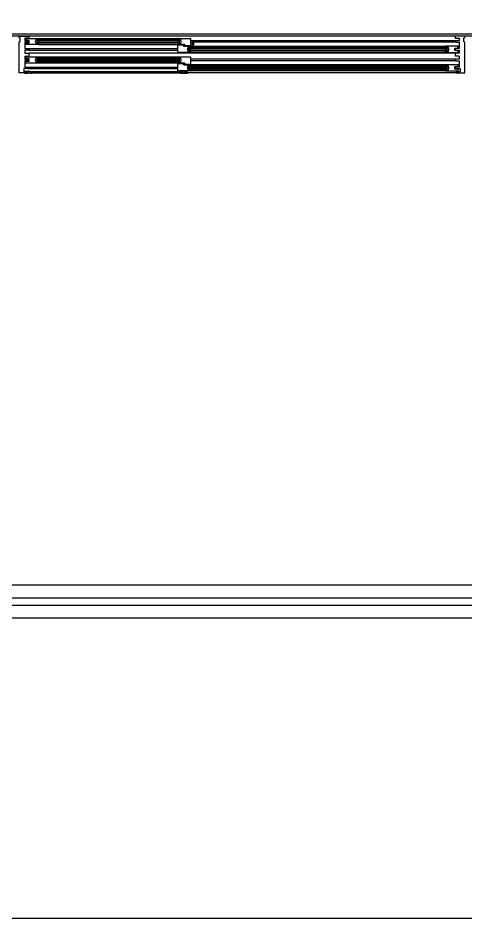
# Model space of a CAD drawing. Header units: millimetres. Extents: x -33000 to 294000, y 0 to 42408.
# Drawn here: x 272144 to 275129, y 6805 to 12806 of the extents above; entities that cross this region are included whole.
import ezdxf

# ---------------------------------------------------------------- set-up
doc = ezdxf.new("R2010")
doc.units = ezdxf.units.MM
doc.header["$LTSCALE"] = 50
doc.layers.add('arch', color=8, linetype='Continuous')

# ---------------------------------------------------------------- blocks, each defined once
blk = doc.blocks.new('XR-Unit-Plan$0$XREF-양산 평산동 공동주택-기준층평면도$0$vdf-245')
for p, q in [((34.5, 0), (24.5, 0)), ((-209.5, -7), (-209.5, -65)), ((-202.5, -6), (-208.5, -6)), ((-201.5, -32), (-201.5, -7)), ((-181.5, -33), (-200.5, -33)), ((-180.5, -3.5), (-180.5, -32)), ((-179.4, -3), (-180, -3)), ((-171, -3), (-171.6, -3)), ((-170.5, -27), (-170.5, -3.5)), ((-129.5, -28), (-169.5, -28)), ((-128.5, -3.5), (-128.5, -27)), ((-127.4, -3), (-128, -3)), ((-119, -3), (-119.6, -3)), ((-118.5, -27), (-118.5, -3.5)), ((-99, -28), (-117.5, -28)), ((-98, -27), (-98, -1)), ((-2.5, -59), (-2.5, -65)), ((-2.5, -59), (25.5, -59)), ((23.5, -1), (23.5, -27)), ((25.5, -65), (25.5, -59)), ((35.5, -65), (35.5, -1)), ((-209.5, -65), (-2.5, -65)), ((25.5, -65), (35.5, -65))]:
    blk.add_line(p, q)
for points in [[(-77.5, -27), (-77.5, -1, 0.414214), (-78.5, 0), (-97, 0)], [(-47, -27), (-47, -3.5, 0.414214), (-47.5, -3), (-48.1, -3, -0.341999), (-49.1, -2.2, 0.774597), (-54.9, -2.2, -0.341999), (-55.9, -3), (-56.5, -3, 0.414214), (-57, -3.5), (-57, -27, -0.414214), (-58, -28), (-76.5, -28, -0.414214), (-77.5, -27)], [(5, -27), (5, -3.5, 0.414214), (4.5, -3), (3.9, -3, -0.341999), (2.9, -2.2, 0.774597), (-2.9, -2.2, -0.341999), (-3.9, -3), (-4.5, -3, 0.414214), (-5, -3.5), (-5, -27)], [(-46, -28, -0.414214), (-47, -27)], [(-5, -27, -0.414214), (-6, -28), (-46, -28)], [(22.5, -28), (6, -28, -0.414214), (5, -27)]]:
    blk.add_lwpolyline(points, format="xyb")
for centre, radius, start, end in [((-175.5, -3), 3, 14.47751, 165.52249), ((-123.5, -3), 3, 14.47751, 165.52249), ((-97, -1), 1, 90, 180), ((24.5, -1), 1, 90, 180), ((34.5, -1), 1, 0, 90), ((-208.5, -7), 1, 90, 180), ((-202.5, -7), 1, 0, 90), ((-200.5, -32), 1, 180, 270), ((-181.5, -32), 1, 270, 0), ((-180, -3.5), 0.5, 90, 180), ((-179.4, -2), 1, 270, 345.52249), ((-171.6, -2), 1, 194.47751, 270), ((-171, -3.5), 0.5, 0, 90), ((-169.5, -27), 1, 180, 270), ((-129.5, -27), 1, 270, 0), ((-128, -3.5), 0.5, 90, 180.0003), ((-127.4, -2), 1, 270, 345.52249), ((-119.6, -2), 1, 194.47751, 270), ((-119, -3.5), 0.5, 0, 90), ((-117.5, -27), 1, 180, 270), ((-99, -27), 1, 270, 0), ((22.5, -27), 1, 270, 0)]:
    blk.add_arc(centre, radius, start, end)
blk = doc.blocks.new('XR-Unit-Plan$0$WG-민간-BPW_3000')
for p, q in [((15, 245), (79, 245)), ((15, 235), (15, 245)), ((2921, 245), (79, 245)), ((80, 244), (80, 234)), ((15, 235), (21, 235)), ((15, 0), (15, 207)), ((21, 207), (15, 207)), ((21, 207), (21, 235)), ((79, 233), (53, 233)), ((60, 218), (60, 229.5)), ((136.3, 198), (136.3, 220)), ((1084.5, 220), (136.3, 220)), ((1084.5, 214), (136.3, 214)), ((1084.5, 204), (136.3, 204)), ((1084.5, 198), (136.3, 198)), ((143, 222.6), (145.6, 220)), ((143, 195.4), (145.6, 198)), ((144.5, 230), (1073, 230)), ((144.5, 189), (1073, 189)), ((146.3, 204), (146.3, 214)), ((146.3, 204), (146.3, 214)), ((1074.5, 222.6), (1071.9, 220)), ((1074.5, 195.4), (1071.9, 198)), ((1073, 230), (1157, 230)), ((1074.5, 229), (1073, 229)), ((1073, 190), (1074.5, 190)), ((1116.6, 189), (1073, 189)), ((1074.5, 222.5), (1074.5, 229)), ((1074.5, 204), (1074.5, 214)), ((1074.5, 204), (1074.5, 214)), ((1074.5, 190), (1074.5, 196.5)), ((1079.5, 222), (1075, 222)), ((1075, 197), (1079.5, 197)), ((1091, 225), (1076, 225)), ((1076, 225), (1076, 224)), ((1076, 195), (1076, 194)), ((1076, 194), (1091, 194)), ((1076.5, 223.5), (1079.5, 223.5)), ((1079.5, 195.5), (1076.5, 195.5)), ((1079.5, 223.5), (1079.5, 222)), ((1079.5, 197), (1079.5, 195.5)), ((1084.5, 198), (1084.5, 220)), ((1091.5, 213.8), (1091.5, 224.5)), ((1091.5, 194.5), (1091.5, 204.2)), ((1094.7, 211.6), (1091.8, 213.4)), ((1091.8, 204.6), (1094.7, 206.4)), ((1095, 206.8), (1095, 211.2)), ((1112, 181.9), (1112, 182.1)), ((1112.4, 182.5), (1121, 183.5)), ((1121, 180.5), (1112.4, 181.4)), ((1121, 185), (1116.6, 189)), ((1121, 183.5), (1121, 185)), ((1157, 180.5), (1121, 180.5)), ((1157.5, 229.5), (1157.5, 181)), ((2923.5, 214.5), (1157.5, 214.5)), ((1168.4, 204.5), (1169.7, 204.5)), ((1176, 185.3), (1168.4, 185)), ((1169.7, 207.4), (1169.7, 187.3)), ((1169.7, 187.3), (1169.7, 185)), ((1169.7, 187.3), (1172, 187.3)), ((1175.9, 208.4), (1170.7, 208.4)), ((1173.9, 188.8), (1176.8, 207.2)), ((1176.9, 207.4), (1176.9, 186.3)), ((2923.5, 204.5), (1176.9, 204.5)), ((76.5, 162.5), (1072.5, 162.5)), ((76.5, 152.5), (1072.5, 152.5)), ((2921, 132), (79, 132)), ((1145.5, 146.5), (1145.5, 168.5)), ((2867, 168.5), (1145.5, 168.5)), ((2867, 162.5), (1145.5, 162.5)), ((2867, 152.5), (1145.5, 152.5)), ((2867, 146.5), (1145.5, 146.5)), ((1155.5, 171.1), (1158.1, 168.5)), ((1155.5, 152.5), (1155.5, 162.5)), ((1155.5, 152.5), (1155.5, 162.5)), ((1155.5, 143.9), (1158.1, 146.5)), ((1157, 178), (2855.5, 178)), ((2855.5, 137), (1157, 137)), ((2857, 171.1), (2854.4, 168.5)), ((2857, 143.9), (2854.4, 146.5)), ((2857, 152.5), (2857, 162.5)), ((2857, 152.5), (2857, 162.5)), ((2867, 146.5), (2867, 168.5)), ((2940, 166), (2940, 177.5)), ((52, 110.5), (52, 92)), ((52, 80), (52, 40)), ((53, 111.5), (79, 111.5)), ((53, 91), (76.5, 91)), ((76.5, 81), (53, 81)), ((77, 90.5), (77, 89.9)), ((77, 82.1), (77, 81.5)), ((136.3, 74.5), (136.3, 96.5)), ((1084.5, 96.5), (136.3, 96.5)), ((1084.5, 90.5), (136.3, 90.5)), ((1084.5, 80.5), (136.3, 80.5)), ((1084.5, 74.5), (136.3, 74.5)), ((143, 99.1), (145.6, 96.5)), ((143, 71.9), (145.6, 74.5)), ((144.5, 106.5), (1073, 106.5)), ((1073, 65.5), (144.5, 65.5)), ((146.3, 80.5), (146.3, 90.5)), ((146.3, 80.5), (146.3, 90.5)), ((1074.5, 99.1), (1071.9, 96.5)), ((1074.5, 71.9), (1071.9, 74.5)), ((1073, 106.5), (1157, 106.5)), ((1074.5, 105.5), (1073, 105.5)), ((1073, 66.5), (1074.5, 66.5)), ((1116.6, 65.5), (1073, 65.5)), ((1074.5, 99), (1074.5, 105.5)), ((1074.5, 80.5), (1074.5, 90.5)), ((1074.5, 80.5), (1074.5, 90.5)), ((1074.5, 66.5), (1074.5, 73)), ((1079.5, 98.5), (1075, 98.5)), ((1075, 73.5), (1079.5, 73.5)), ((1091, 101.5), (1076, 101.5)), ((1076, 101.5), (1076, 100.5)), ((1076, 71.5), (1076, 70.5)), ((1076, 70.5), (1091, 70.5)), ((1076.5, 100), (1079.5, 100)), ((1079.5, 72), (1076.5, 72)), ((1079.5, 100), (1079.5, 98.5)), ((1079.5, 73.5), (1079.5, 72)), ((1084.5, 74.5), (1084.5, 96.5)), ((1091.5, 90.3), (1091.5, 101)), ((1091.5, 71), (1091.5, 80.7)), ((1094.7, 88.1), (1091.8, 89.9)), ((1091.8, 81.1), (1094.7, 82.9)), ((1095, 83.3), (1095, 87.7)), ((1121, 61.5), (1116.6, 65.5)), ((1121, 60), (1121, 61.5)), ((1157.5, 106), (1157.5, 57.5)), ((2923.5, 91), (1157.5, 91)), ((2923.5, 81), (1157.5, 81)), ((73, 0), (15, 0)), ((47, 28), (47, 9)), ((76.5, 29), (48, 29)), ((48, 8), (73, 8)), ((51, 9.5), (51, 11.5)), ((51.5, 12), (53.5, 12)), ((73.5, 9), (51.5, 9)), ((53.5, 11.2), (52, 11.2)), ((52, 11.2), (52, 10)), ((52, 10), (73.5, 10)), ((53, 39), (76.5, 39)), ((53.5, 12), (53.5, 11.2)), ((74, 10.5), (74, 11.5)), ((74, -0.5), (74, 8.5)), ((74, 7), (74, 1)), ((74.5, 12), (88, 12)), ((76.5, 39), (1072.5, 39)), ((76.5, 29), (1072.5, 29)), ((77, 38.5), (77, 37.9)), ((77, 30.1), (77, 29.5)), ((89, 11), (89, 5.5)), ((96.5, 8), (89, 8)), ((89, 3.5), (89, -1)), ((89.5, 5), (96, 5)), ((96, 4), (89.5, 4)), ((96.5, 5.5), (96.5, 9.5)), ((96.5, -1), (96.5, 3.5)), ((97.5, 9.5), (97.5, -1)), ((1091.9, 8), (97.5, 8)), ((1091.9, 0), (97.5, 0)), ((1091.9, 9.5), (1091.9, -1)), ((1092.9, 5.5), (1092.9, 9.5)), ((1100.4, 8), (1092.9, 8)), ((1092.9, -1), (1092.9, 3.5)), ((1099.9, 5), (1093.4, 5)), ((1093.4, 4), (1099.9, 4)), ((1100.4, 11), (1100.4, 5.5)), ((1100.4, 3.5), (1100.4, -1)), ((1114.9, 12), (1101.4, 12)), ((1112, 58.4), (1112, 58.6)), ((1112.4, 59), (1121, 60)), ((1121, 57), (1112.4, 57.9)), ((1115.4, 10.5), (1115.4, 11.5)), ((1115.4, -0.5), (1115.4, 8.5)), ((2927, 0), (1115.4, 0)), ((1137.4, 10), (1115.9, 10)), ((1115.9, 9), (1137.9, 9)), ((1157, 57), (1121, 57)), ((1137.9, 12), (1135.9, 12)), ((1135.9, 12), (1135.9, 11.2)), ((1135.9, 11.2), (1137.4, 11.2)), ((1137.4, 11.2), (1137.4, 10)), ((1138.4, 9.5), (1138.4, 11.5)), ((1145.5, 23), (1145.5, 45)), ((2867, 45), (1145.5, 45)), ((2867, 39), (1145.5, 39)), ((2867, 29), (1145.5, 29)), ((2867, 23), (1145.5, 23)), ((1155.5, 47.6), (1158.1, 45)), ((1155.5, 29), (1155.5, 39)), ((1155.5, 20.4), (1158.1, 23)), ((2855.5, 54.5), (1157, 54.5)), ((2855.5, 13.5), (1157, 13.5)), ((2857, 47.6), (2854.4, 45)), ((2857, 20.4), (2854.4, 23)), ((2857, 29), (2857, 39)), ((2867, 23), (2867, 45)), ((51.5, -1), (73.5, -1)), ((90, -2), (51.5, -2)), ((89, -1), (90, -1)), ((1096.5, -2), (93, -2)), ((96, -1), (96.5, -1)), ((96.5, -2), (96, -2)), ((1093.4, -1), (1092.9, -1)), ((1092.9, -2), (1093.4, -2)), ((1100.4, -1), (1099.4, -1)), ((1099.4, -2), (1137.9, -2)), ((1137.9, -1), (1115.9, -1))]:
    blk.add_line(p, q)
for points in [[(52, 232), (52, 215.5, 0.414214), (53, 214.5)], [(53, 204.5, 0.414214), (52, 203.5), (52, 163.5)], [(53, 214.5), (76.5, 214.5, -0.414214), (77, 214), (77, 213.4, 0.341999), (77.8, 212.4, -0.774597), (77.8, 206.6, 0.341999), (77, 205.6), (77, 205, -0.414214), (76.5, 204.5), (53, 204.5)], [(60, 229), (60, 229.5, -0.414214), (60.5, 230)], [(60.5, 217.5, -0.414214), (60, 218)], [(60, 189.5), (60, 201, -0.414214), (60.5, 201.5)], [(60.5, 189, -0.414214), (60, 189.5)], [(60.5, 201.5), (81.3, 201.5, 0.414214), (82.3, 202.5), (82.3, 216.5, 0.414214), (81.3, 217.5), (60.5, 217.5)], [(143, 229), (143, 222.5, -0.414214), (142.5, 222), (138, 222), (138, 223.5), (141, 223.5, 0.414214), (141.5, 224), (141.5, 225), (126.5, 225, 0.414214), (126, 224.5), (126, 214.3, -0.269143), (125.7, 213.9), (122.8, 212.1, 0.269143), (122.5, 211.7), (122.5, 207.3, 0.269143), (122.8, 206.9), (125.7, 205.1, -0.269143), (126, 204.7), (126, 194.5, 0.414214), (126.5, 194), (141.5, 194), (141.5, 195, 0.414214), (141, 195.5), (138, 195.5), (138, 197), (142.5, 197, -0.414214), (143, 196.5), (143, 190)], [(144.5, 230, -0.414214), (145, 229.5, -0.414214), (144.5, 229), (143, 229)], [(143, 190), (144.5, 190, -1), (144.5, 189)], [(1155.5, 144.5), (1155.5, 138), (1157, 138, -1), (1157, 137), (1073, 137, -0.414214), (1072.5, 137.5), (1072.5, 186, -0.414214), (1073, 186.5), (1109, 186.5), (1117.6, 185.6, -0.382193), (1118, 185.1), (1118, 184.9, -0.382131), (1117.6, 184.5), (1109, 183.5), (1109, 182), (1113.5, 178), (1157, 178, -0.414214), (1157.5, 177.5, -0.414214), (1157, 177), (1155.5, 177), (1155.5, 170.5)], [(52, 163.5, 0.414214), (53, 162.5)], [(53, 162.5), (76.5, 162.5, -0.414214), (77, 162), (77, 161.4, 0.341999), (77.8, 160.4, -0.774597), (77.8, 154.6, 0.341999), (77, 153.6), (77, 153, -0.414214), (76.5, 152.5), (53, 152.5, 0.414214), (52, 151.5), (52, 133, 0.414214), (53, 132)], [(53, 132), (79, 132, -0.414214), (80, 131), (80, 112.5)], [(1155.5, 170.5, -0.414214), (1155, 170), (1150.5, 170), (1150.5, 171.5), (1153.5, 171.5, 0.414214), (1154, 172), (1154, 173), (1139, 173, 0.414214), (1138.5, 172.5), (1138.5, 162.8, -0.269143), (1138.2, 162.4), (1135.3, 160.6, 0.269143), (1135, 160.2), (1135, 155.8, 0.269143), (1135.3, 155.4), (1138.2, 153.6, -0.269143), (1138.5, 153.2), (1138.5, 142.5, 0.414214), (1139, 142), (1154, 142), (1154, 143, 0.414214), (1153.5, 143.5), (1150.5, 143.5), (1150.5, 145), (1155, 145, -0.414214), (1155.5, 144.5)], [(2939.5, 178), (2855.5, 178, 0.414214), (2855, 177.5, 0.414214), (2855.5, 177), (2857, 177)], [(2857, 144.5), (2857, 138), (2855.5, 138, 1), (2855.5, 137)], [(2857, 177), (2857, 170.5, 0.414214), (2857.5, 170), (2862, 170), (2862, 171.5), (2859, 171.5, -0.414214), (2858.5, 172), (2858.5, 173), (2873.5, 173, -0.414214), (2874, 172.5), (2874, 162.3, 0.269143), (2874.3, 161.9), (2877.2, 160.1, -0.269143), (2877.5, 159.7), (2877.5, 155.3, -0.269143), (2877.2, 154.9), (2874.3, 153.1, 0.269143), (2874, 152.7), (2874, 142.5, -0.414214), (2873.5, 142), (2858.5, 142), (2858.5, 143, -0.414214), (2859, 143.5), (2862, 143.5), (2862, 145), (2857.5, 145, 0.414214), (2857, 144.5)], [(2939.5, 149.5), (2918.7, 149.5, -0.414214), (2917.7, 150.5), (2917.7, 164.5, -0.414214), (2918.7, 165.5), (2939.5, 165.5)], [(2940, 177.5, 0.414214), (2939.5, 178)], [(2939.5, 165.5, 0.414214), (2940, 166)], [(2940, 137.5), (2940, 149, 0.414214), (2939.5, 149.5)], [(2939.5, 137, 0.414214), (2940, 137.5)], [(60, 94.5), (60, 106, -0.414214), (60.5, 106.5)], [(60.5, 94, -0.414214), (60, 94.5)], [(60, 66), (60, 77.5, -0.414214), (60.5, 78)], [(60.5, 65.5, -0.414214), (60, 66)], [(60.5, 78), (81.3, 78, 0.414214), (82.3, 79), (82.3, 93, 0.414214), (81.3, 94), (60.5, 94)], [(143, 105.5), (143, 99, -0.414214), (142.5, 98.5), (138, 98.5), (138, 100), (141, 100, 0.414214), (141.5, 100.5), (141.5, 101.5), (126.5, 101.5, 0.414214), (126, 101), (126, 90.8, -0.269143), (125.7, 90.4), (122.8, 88.6, 0.269143), (122.5, 88.2), (122.5, 83.8, 0.269143), (122.8, 83.4), (125.7, 81.6, -0.269143), (126, 81.2), (126, 71, 0.414214), (126.5, 70.5), (141.5, 70.5), (141.5, 71.5, 0.414214), (141, 72), (138, 72), (138, 73.5), (142.5, 73.5, -0.414214), (143, 73), (143, 66.5)], [(144.5, 106.5, -0.414214), (145, 106, -0.414214), (144.5, 105.5), (143, 105.5)], [(143, 66.5), (144.5, 66.5, -1), (144.5, 65.5)], [(1155.5, 21), (1155.5, 14.5), (1157, 14.5, -1), (1157, 13.5), (1073, 13.5, -0.414214), (1072.5, 14), (1072.5, 62.5, -0.414214), (1073, 63), (1109, 63), (1117.6, 62.1, -0.382193), (1118, 61.6), (1118, 61.4, -0.382131), (1117.6, 61), (1109, 60), (1109, 58.5), (1113.5, 54.5), (1157, 54.5, -0.414214), (1157.5, 54, -0.414214), (1157, 53.5), (1155.5, 53.5), (1155.5, 50), (1155, 49.5), (1155.5, 49), (1155.5, 47, -0.414214), (1155, 46.5), (1150.5, 46.5), (1150.5, 48), (1153.5, 48, 0.414214), (1154, 48.5), (1154, 49.5), (1139, 49.5, 0.414214), (1138.5, 49), (1138.5, 39.3, -0.269143), (1138.2, 38.9), (1135.3, 37.1, 0.269143), (1135, 36.7), (1135, 32.3, 0.269143), (1135.3, 31.9), (1138.2, 30.1, -0.269143), (1138.5, 29.7), (1138.5, 19, 0.414214), (1139, 18.5), (1154, 18.5), (1154, 19.5, 0.414214), (1153.5, 20), (1150.5, 20), (1150.5, 21.5), (1155, 21.5, -0.414214), (1155.5, 21)], [(2855.5, 54.5, 0.414214), (2855, 54, 0.414214), (2855.5, 53.5), (2857, 53.5)], [(2857, 14.5), (2855.5, 14.5, 1), (2855.5, 13.5)], [(2857, 53.5), (2857, 47, 0.414214), (2857.5, 46.5), (2862, 46.5), (2862, 48), (2859, 48, -0.414214), (2858.5, 48.5), (2858.5, 49.5), (2873.5, 49.5, -0.414214), (2874, 49), (2874, 38.8, 0.269143), (2874.3, 38.4), (2877.2, 36.6, -0.269143), (2877.5, 36.2), (2877.5, 31.8, -0.269143), (2877.2, 31.4), (2874.3, 29.6, 0.269143), (2874, 29.2), (2874, 19, -0.414214), (2873.5, 18.5), (2858.5, 18.5), (2858.5, 19.5, -0.414214), (2859, 20), (2862, 20), (2862, 21.5), (2857.5, 21.5, 0.414214), (2857, 21), (2857, 14.5)], [(2939.5, 26), (2918.7, 26, -0.414214), (2917.7, 27), (2917.7, 41, -0.414214), (2918.7, 42), (2939.5, 42)], [(2940, 54, 0.414214), (2939.5, 54.5)], [(2939.5, 42, 0.414214), (2940, 42.5), (2940, 54)], [(2940, 14), (2940, 25.5, 0.414214), (2939.5, 26)], [(2939.5, 13.5, 0.414214), (2940, 14)]]:
    blk.add_lwpolyline(points, format="xyb")
for points in [[(60.5, 230), (144.5, 230)], [(144.5, 189), (60.5, 189)], [(1157.5, 208.5), (1168.4, 204.5), (1168.4, 185), (1160.1, 183.6)], [(1157.5, 181.5), (1160.1, 181.5), (1160.1, 204.2), (1157.5, 204.2)], [(2855.5, 137), (2939.5, 137)], [(60.5, 106.5), (144.5, 106.5)], [(144.5, 65.5), (60.5, 65.5)], [(2939.5, 54.5), (2855.5, 54.5)], [(2855.5, 13.5), (2939.5, 13.5)]]:
    blk.add_lwpolyline(points)
for centre in [(93, 1), (1096.5, 1)]:
    blk.add_circle(centre, 3)
for centre, radius, start, end in [((79, 244), 1, 0, 90), ((53, 232), 1, 90, 180), ((79, 234), 1, 270, 0), ((1073, 229.5), 0.5, 90, 270), ((1073, 189.5), 0.5, 90, 270), ((1075, 222.5), 0.5, 180, 270), ((1075, 196.5), 0.5, 90, 180), ((1076.5, 224), 0.5, 180, 270), ((1076.5, 195), 0.5, 90, 180), ((1091, 224.5), 0.5, 0, 90), ((1091, 194.5), 0.5, 270, 0), ((1092, 213.8), 0.5, 180, 240.25512), ((1092, 204.2), 0.5, 119.74488, 180), ((1094.5, 211.2), 0.5, 0, 60.25512), ((1094.5, 206.8), 0.5, 299.74488, 360), ((1112.5, 182.1), 0.5, 96.34639, 180), ((1112.5, 181.9), 0.5, 180, 263.66601), ((1157, 229.5), 0.5, 0, 90), ((1157, 181), 0.5, 270, 0), ((1170.7, 207.4), 1, 90, 180.08577), ((1172, 189.2), 1.88, 270, 348.88011), ((1175.8, 207.4), 1, 351.06348, 90), ((1175.9, 207.4), 1, 0, 90), ((1175.9, 186.3), 1, 272.27755, 0), ((53, 110.5), 1, 90, 180), ((53, 92), 1, 180, 270), ((53, 80), 1, 90, 180), ((76.5, 90.5), 0.5, 0, 90), ((76.5, 81.5), 0.5, 269.9997, 0), ((78, 89.9), 1, 180, 255.52249), ((78, 82.1), 1, 104.47751, 180), ((77, 86), 3, 284.47751, 75.52249), ((79, 112.5), 1, 270, 0), ((1073, 106), 0.5, 90, 270), ((1073, 66), 0.5, 90, 270), ((1075, 99), 0.5, 180, 270), ((1075, 73), 0.5, 90, 180), ((1076.5, 100.5), 0.5, 180, 270), ((1076.5, 71.5), 0.5, 90, 180), ((1091, 101), 0.5, 0, 90), ((1091, 71), 0.5, 270, 0), ((1092, 90.3), 0.5, 180, 240.25512), ((1092, 80.7), 0.5, 119.74488, 180), ((1094.5, 87.7), 0.5, 0, 60.25512), ((1094.5, 83.3), 0.5, 299.74488, 360), ((1157, 106), 0.5, 0, 90), ((48, 28), 1, 90, 180), ((48, 9), 1, 180, 270), ((51.5, 11.5), 0.5, 90, 180), ((51.5, 9.5), 0.5, 180, 270), ((53, 40), 1, 180, 270), ((73, 7), 1, 0, 90), ((73, 1), 1, 270, 0), ((73.5, 10.5), 0.5, 270, 0), ((73.5, 8.5), 0.5, 0, 90), ((74.5, 11.5), 0.5, 90, 180), ((76.5, 38.5), 0.5, 0, 90), ((76.5, 29.5), 0.5, 270, 0), ((78, 37.9), 1, 180, 255.52249), ((78, 30.1), 1, 104.47751, 180), ((77, 34), 3, 284.47751, 75.52249), ((88, 11), 1, 0, 90), ((89.5, 5.5), 0.5, 180, 270), ((89.5, 3.5), 0.5, 90, 180), ((96, 5.5), 0.5, 270, 0), ((96, 3.5), 0.5, 0, 90), ((97, 9.5), 0.5, 0, 180.00002), ((1092.4, 9.5), 0.5, 0, 180.00002), ((1093.4, 5.5), 0.5, 180, 270), ((1093.4, 3.5), 0.5, 90, 180), ((1099.9, 5.5), 0.5, 270, 0), ((1099.9, 3.5), 0.5, 0, 90), ((1101.4, 11), 1, 90, 180), ((1112.5, 58.6), 0.5, 96.34639, 180), ((1112.5, 58.4), 0.5, 180, 263.66601), ((1114.9, 11.5), 0.5, 0, 90), ((1115.9, 10.5), 0.5, 180, 270), ((1115.9, 8.5), 0.5, 90, 180), ((1137.9, 11.5), 0.5, 0, 90), ((1137.9, 9.5), 0.5, 270, 0), ((1157, 57.5), 0.5, 270, 0), ((51.5, -1.5), 0.5, 90, 270), ((73.5, -0.5), 0.5, 270, 0), ((90, -1.5), 0.5, 270, 89.99996), ((96, -1.5), 0.5, 90, 270), ((96.5, -1), 1, 270, 0), ((1092.9, -1), 1, 180, 270), ((1093.4, -1.5), 0.5, 270, 90), ((1099.4, -1.5), 0.5, 90, 270), ((1115.9, -0.5), 0.5, 180, 270), ((1137.9, -1.5), 0.5, 270, 89.99996)]:
    blk.add_arc(centre, radius, start, end)
at = {"rotation": 90}
blk.add_blockref('XR-Unit-Plan$0$XREF-양산 평산동 공동주택-기준층평면도$0$vdf-245', (2920, 209.5), dxfattribs=at)

msp = doc.modelspace()

# ---------------------------------------------------------------- linework, layer by layer
at = {"layer": 'arch', "ltscale": 25}
for p, q in [((275446.2, 9024.6), (271826.2, 9024.6)), ((275446.2, 8804.6), (271826.2, 8804.6))]:
    msp.add_line(p, q, dxfattribs=at)
at = {"layer": 'arch'}
msp.add_lwpolyline([(258206.2, 6804.6), (288286.2, 6804.6), (288286.2, 25474.6), (258206.2, 25474.6)], close=True, dxfattribs=at)
at = {"layer": 'arch', "ltscale": 25}
for points in [[(271446.2, 12696.6), (271449.2, 12696.6), (271449.2, 12699.6), (279771.2, 12699.6), (279771.2, 12684.6), (271461.2, 12684.6), (271449.2, 12696.6), (271461.2, 12684.6), (271461.2, 9169.6), (271446.2, 9169.6), (271446.2, 12696.6)], [(271826.2, 8939.6), (275446.2, 8939.6)], [(271826.2, 8889.6), (275446.2, 8889.6)]]:
    msp.add_lwpolyline(points, dxfattribs=at)

# ---------------------------------------------------------------- block references
msp.add_blockref('XR-Unit-Plan$0$WG-민간-BPW_3000', (272136.2, 12439.6), dxfattribs=at)

doc.saveas('drawing.dxf')
